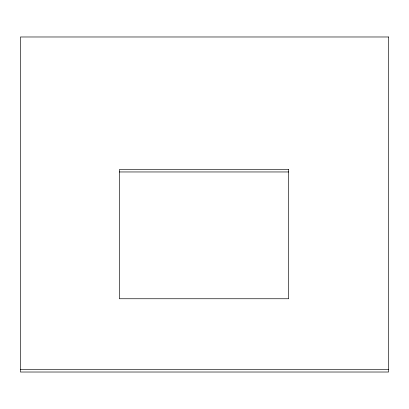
<?xml version="1.0" encoding="UTF-8"?>
<svg xmlns="http://www.w3.org/2000/svg" width="409" height="409" viewBox="0 0 409 409"><rect width="100%" height="100%" fill="white"/><g stroke="black" fill="none" stroke-linecap="round" stroke-linejoin="round"><path stroke-width="0.61" d="M119.356 171.959L288.682 171.959M20.45 369.639L388.55 369.639M388.55 36.979L20.45 36.979L20.45 372.021L388.55 372.021L388.55 36.979M288.682 169.577L119.356 169.577L119.356 298.749L288.682 298.749L288.682 169.577"/></g></svg>
